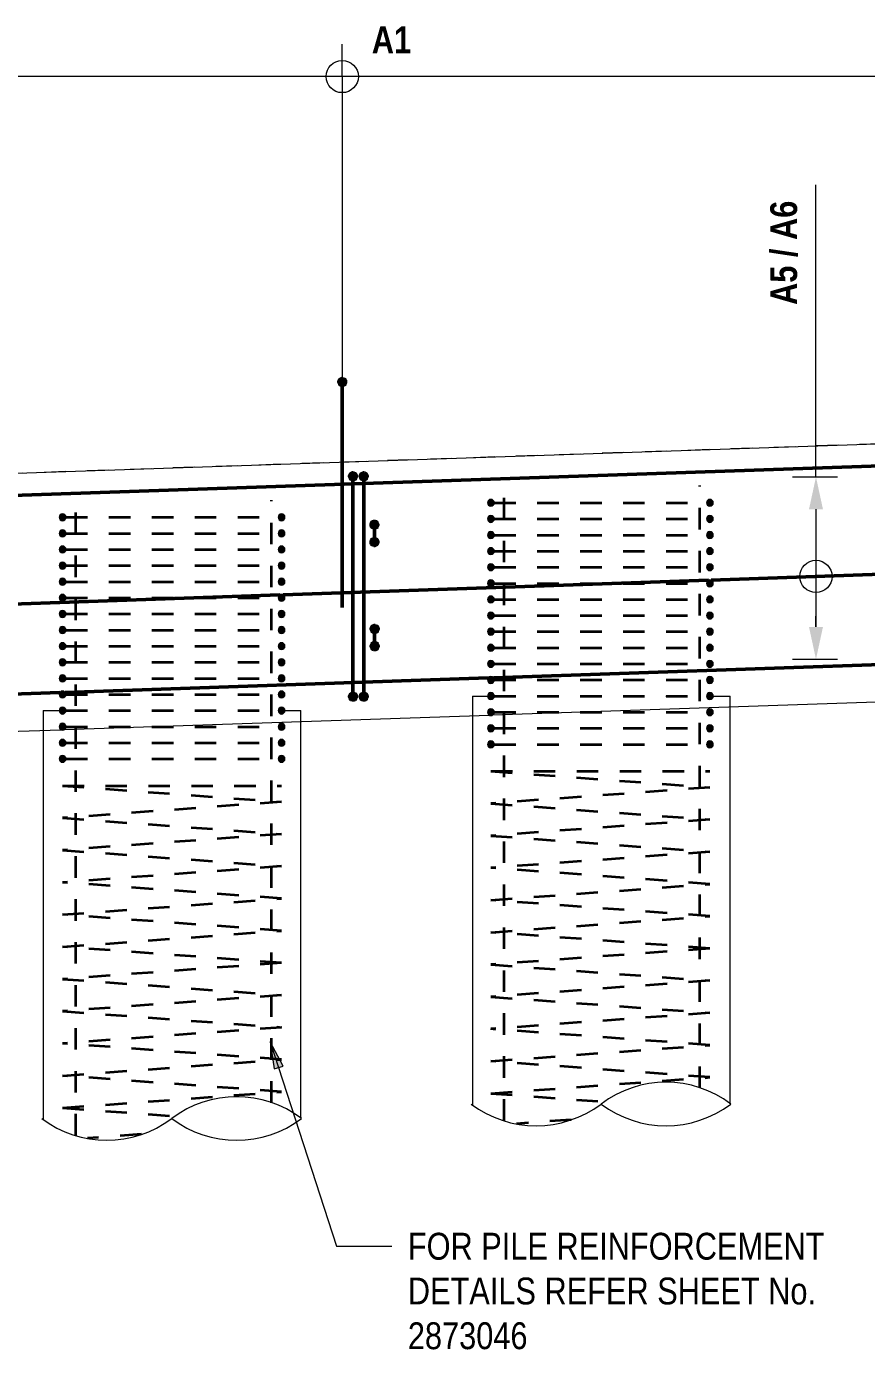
# Model space of a CAD drawing. Header units: metres. Extents: x 0 to 41, y -510 to 23.
# Drawn here: x 30.91 to 34.82, y 16.84 to 23 of the extents above; entities that cross this region are included whole.
import ezdxf

# ---------------------------------------------------------------- set-up
doc = ezdxf.new("R2010")
doc.units = ezdxf.units.M
doc.linetypes.add('JacobsCenter', pattern=[0.015, 0.009, -0.0015, 0.003, -0.0015])
doc.linetypes.add('JacobsDash', pattern=[0.0045, 0.003, -0.0015])
for name, color, linetype, lineweight in [('A-ANNO-NOTE', 7, 'Continuous', 9), ('A-DETL', 7, 'Continuous', 13), ('A-DETL-GENF', 7, 'Continuous', 9), ('G-ANNO-TEXT', 7, 'Continuous', 9), ('S-BEAM', 7, 'Continuous', 50), ('S-BEAM-HDLN', 7, 'JacobsDash', 18), ('S-FNDN', 7, 'Continuous', 50), ('S-FNDN-HDLN', 7, 'JacobsDash', 18)]:
    doc.layers.add(name, color=color, linetype=linetype, lineweight=lineweight)
doc.styles.add('Arial Narrow_5', font='ARIALN.TTF', dxfattribs={"height": 0.125})
doc.styles.add('Arial Narrow_B_2', font='ARIALNB.TTF', dxfattribs={"height": 0.125})

# ---------------------------------------------------------------- blocks, each defined once
blk = doc.blocks.new('01_SFO_FRP_Pile_CastInPlace_CS_BR08 - CAST-IN-PLACE PILE - 1200-8661146-DRG-2873071 - ABUTMENT A1 REINFORCEMENT ELEVATION')
at = {"layer": 'S-FNDN', "lineweight": 13}
for p, q in [((1106.8323, 19.7912), (1106.8323, 17.9785)), ((1108.0323, 17.985), (1108.0323, 19.8322))]:
    blk.add_line(p, q, dxfattribs=at)
at = {"layer": 'S-FNDN-HDLN', "lineweight": 13}
for p, q in [((1106.8323, 19.8821), (1106.8323, 19.7912)), ((1106.8323, 19.8821), (1106.9007, 19.8821)), ((1106.9331, 19.8821), (1107.9227, 19.8821)), ((1107.9543, 19.8821), (1108.0125, 19.8821)), ((1108.0125, 19.8821), (1108.0323, 19.8821)), ((1108.0323, 19.8322), (1108.0323, 19.8821))]:
    blk.add_line(p, q, dxfattribs=at)
blk = doc.blocks.new('01_SFO_FRP_Pile_CastInPlace_CS_BR08 - CAST-IN-PLACE PILE - 1200-8661166-DRG-2873071 - ABUTMENT A1 REINFORCEMENT ELEVATION')
at = {"layer": 'S-FNDN', "lineweight": 13}
for p, q in [((1104.8323, 19.7228), (1104.8323, 17.9111)), ((1106.0323, 17.9176), (1106.0323, 19.7638))]:
    blk.add_line(p, q, dxfattribs=at)
at = {"layer": 'S-FNDN-HDLN', "lineweight": 13}
for p, q in [((1104.8323, 19.8147), (1104.8323, 19.7228)), ((1104.8323, 19.8147), (1104.9052, 19.8147)), ((1104.9382, 19.8147), (1105.9275, 19.8147)), ((1105.9595, 19.8147), (1106.0125, 19.8147)), ((1106.0125, 19.8147), (1106.0323, 19.8147)), ((1106.0323, 19.7639), (1106.0323, 19.8147))]:
    blk.add_line(p, q, dxfattribs=at)
blk = doc.blocks.new('03_SFR_ACS_Abutment_BR08_Retaining wall CS - ABUTMENT SOUTH WEST_B08-7985321-DRG-2873071 - ABUTMENT A1 REINFORCEMENT ELEVATION')
at = {"layer": 'S-BEAM', "lineweight": 13}
for p, q in [((1102.3524, 20.8387), (1112.332, 21.1799)), ((1106.927, 19.7944), (1108.9104, 19.8622)), ((1104.9307, 19.7261), (1106.9088, 19.7938)), ((1102.9321, 19.6578), (1104.9149, 19.7256))]:
    blk.add_line(p, q, dxfattribs=at)
blk = doc.blocks.new('Repeating Detail - N32-7932625-DRG-2873071 - ABUTMENT A1 REINFORCEMENT ELEVATION')
at = {"layer": 'A-DETL-GENF'}
blk.add_hatch(color=256, dxfattribs=at).paths.add_polyline_path([(1106.3262, 20.8898), (1106.3303, 20.8906), (1106.334, 20.8925), (1106.3371, 20.8952), (1106.3395, 20.8987), (1106.3408, 20.9027), (1106.3411, 20.9068), (1106.3402, 20.9109), (1106.3384, 20.9147), (1106.3356, 20.9178), (1106.3321, 20.9201), (1106.3282, 20.9214), (1106.324, 20.9217), (1106.3199, 20.9209), (1106.3162, 20.919), (1106.313, 20.9163), (1106.3107, 20.9128), (1106.3094, 20.9088), (1106.3091, 20.9047), (1106.31, 20.9006), (1106.3118, 20.8968), (1106.3146, 20.8937), (1106.3181, 20.8914), (1106.322, 20.89)])
at = {"layer": 'A-DETL-GENF', "lineweight": 50}
for start, end in [(78.87318, 258.87318), (258.87318, 78.87318)]:
    blk.add_arc((1106.3251, 20.9057), 0.016, start, end, dxfattribs=at)
blk = doc.blocks.new('T2DExtentArrowReinf2 - Extent-8101329-DRG-2873071 - ABUTMENT A1 REINFORCEMENT ELEVATION')
at = {"layer": 'A-DETL-GENF'}
for p, q in [((1108.4416, 20.9022), (1108.3216, 20.9022)), ((1108.4316, 20.7522), (1108.4316, 20.2038)), ((1108.3216, 20.0538), (1108.4316, 20.0538))]:
    blk.add_line(p, q, dxfattribs=at)
blk = doc.blocks.new('T2DExtentArrowReinf2 - Extent-7964089-DRG-2873071 - ABUTMENT A1 REINFORCEMENT ELEVATION')
at = {"layer": 'A-DETL-GENF'}
for p, q in [((1112.1331, 22.7667), (1102.5807, 22.7667)), ((1106.2251, 22.7667), (1106.2251, 21.2782))]:
    blk.add_line(p, q, dxfattribs=at)
blk = doc.blocks.new('S_Det_Reinf_Bar Section_2D Grey - N32-6361576-DRG-2873071 - ABUTMENT A1 REINFORCEMENT ELEVATION')
at = {"layer": 'A-DETL-GENF', "true_color": 0x808080}
blk.add_hatch(color=8, dxfattribs=at).paths.add_polyline_path([(1110.9223, 19.7778), (1110.9265, 19.7783), (1110.9303, 19.7799), (1110.9336, 19.7824), (1110.9362, 19.7858), (1110.9378, 19.7896), (1110.9383, 19.7938), (1110.9378, 19.7979), (1110.9362, 19.8018), (1110.9336, 19.8051), (1110.9303, 19.8076), (1110.9265, 19.8092), (1110.9223, 19.8098), (1110.9182, 19.8092), (1110.9143, 19.8076), (1110.911, 19.8051), (1110.9085, 19.8018), (1110.9069, 19.7979), (1110.9063, 19.7938), (1110.9069, 19.7896), (1110.9085, 19.7858), (1110.911, 19.7824), (1110.9143, 19.7799), (1110.9182, 19.7783)])
at = {"layer": 'A-DETL-GENF', "color": 8, "lineweight": 18, "true_color": 0x808080}
for start, end in [(0, 180), (180, 0)]:
    blk.add_arc((1110.9223, 19.7938), 0.016, start, end, dxfattribs=at)
blk = doc.blocks.new('S_Det_Reinf_Bar Section_2D Grey - N32-6361679-DRG-2873071 - ABUTMENT A1 REINFORCEMENT ELEVATION')
at = {"layer": 'A-DETL-GENF', "true_color": 0x808080}
blk.add_hatch(color=8, dxfattribs=at).paths.add_polyline_path([(1111.9423, 19.7778), (1111.9465, 19.7783), (1111.9503, 19.7799), (1111.9536, 19.7824), (1111.9562, 19.7858), (1111.9578, 19.7896), (1111.9583, 19.7938), (1111.9578, 19.7979), (1111.9562, 19.8018), (1111.9536, 19.8051), (1111.9503, 19.8076), (1111.9465, 19.8092), (1111.9423, 19.8098), (1111.9382, 19.8092), (1111.9343, 19.8076), (1111.931, 19.8051), (1111.9285, 19.8018), (1111.9269, 19.7979), (1111.9263, 19.7938), (1111.9269, 19.7896), (1111.9285, 19.7858), (1111.931, 19.7824), (1111.9343, 19.7799), (1111.9382, 19.7783)])
at = {"layer": 'A-DETL-GENF', "color": 8, "lineweight": 18, "true_color": 0x808080}
for start, end in [(0, 180), (180, 0)]:
    blk.add_arc((1111.9423, 19.7938), 0.016, start, end, dxfattribs=at)
blk = doc.blocks.new('S_Det_Reinf_Bar Section_2D Grey - N32-V25-DRG-2873071 - ABUTMENT A1 REINFORCEMENT ELEVATION')
at = {"layer": 'A-DETL-GENF', "true_color": 0x808080}
blk.add_hatch(color=8, dxfattribs=at).paths.add_polyline_path([(1104.9223, 19.6487), (1104.9265, 19.6492), (1104.9303, 19.6508), (1104.9336, 19.6534), (1104.9362, 19.6567), (1104.9378, 19.6605), (1104.9383, 19.6647), (1104.9378, 19.6688), (1104.9362, 19.6727), (1104.9336, 19.676), (1104.9303, 19.6785), (1104.9265, 19.6801), (1104.9223, 19.6807), (1104.9182, 19.6801), (1104.9143, 19.6785), (1104.911, 19.676), (1104.9085, 19.6727), (1104.9069, 19.6688), (1104.9063, 19.6646), (1104.9069, 19.6605), (1104.9085, 19.6567), (1104.911, 19.6534), (1104.9143, 19.6508), (1104.9182, 19.6492)])
at = {"layer": 'A-DETL-GENF', "color": 8, "lineweight": 18, "true_color": 0x808080}
for start, end in [(0, 180), (180, 0)]:
    blk.add_arc((1104.9223, 19.6647), 0.016, start, end, dxfattribs=at)
blk = doc.blocks.new('S_Det_Reinf_Bar Section_2D Grey - N32-V26-DRG-2873071 - ABUTMENT A1 REINFORCEMENT ELEVATION')
at = {"layer": 'A-DETL-GENF', "true_color": 0x808080}
blk.add_hatch(color=8, dxfattribs=at).paths.add_polyline_path([(1104.9223, 20.0237), (1104.9265, 20.0242), (1104.9303, 20.0258), (1104.9336, 20.0284), (1104.9362, 20.0317), (1104.9378, 20.0355), (1104.9383, 20.04), (1104.9378, 20.0438), (1104.9362, 20.0477), (1104.9336, 20.051), (1104.9303, 20.0535), (1104.9265, 20.0551), (1104.9223, 20.0557), (1104.9182, 20.0551), (1104.9143, 20.0535), (1104.911, 20.051), (1104.9085, 20.0477), (1104.9069, 20.0438), (1104.9063, 20.0397), (1104.9069, 20.0355), (1104.9085, 20.0317), (1104.911, 20.0284), (1104.9143, 20.0258), (1104.9182, 20.0242)])
at = {"layer": 'A-DETL-GENF', "color": 8, "lineweight": 18, "true_color": 0x808080}
for start, end in [(0, 180), (180, 0)]:
    blk.add_arc((1104.9223, 20.0397), 0.016, start, end, dxfattribs=at)
blk = doc.blocks.new('S_Det_Reinf_Bar Section_2D Grey - N32-V27-DRG-2873071 - ABUTMENT A1 REINFORCEMENT ELEVATION')
at = {"layer": 'A-DETL-GENF', "true_color": 0x808080}
blk.add_hatch(color=8, dxfattribs=at).paths.add_polyline_path([(1105.9423, 20.0237), (1105.9465, 20.0242), (1105.9503, 20.0258), (1105.9536, 20.0284), (1105.9562, 20.0317), (1105.9578, 20.0355), (1105.9583, 20.04), (1105.9578, 20.0438), (1105.9557, 20.0484), (1105.9536, 20.051), (1105.9503, 20.0535), (1105.9465, 20.0551), (1105.9423, 20.0557), (1105.9382, 20.0551), (1105.9343, 20.0535), (1105.931, 20.051), (1105.9285, 20.0477), (1105.9269, 20.0438), (1105.9263, 20.0397), (1105.9269, 20.0355), (1105.9285, 20.0317), (1105.931, 20.0284), (1105.9343, 20.0258), (1105.9382, 20.0242)])
at = {"layer": 'A-DETL-GENF', "color": 8, "lineweight": 18, "true_color": 0x808080}
for start, end in [(0, 180), (180, 0)]:
    blk.add_arc((1105.9423, 20.0397), 0.016, start, end, dxfattribs=at)
blk = doc.blocks.new('CS_DET_Pile-Column_BreakLine - CS_Tubular BreakLine-8101022-DRG-2873071 - ABUTMENT A1 REINFORCEMENT ELEVATION')
at = {"layer": 'A-DETL-GENF', "lineweight": 18}
for centre, start, end in [((1105.7332, 17.5146), 52.95733, 127.04267), ((1105.1282, 18.3162), 232.95733, 307.04267), ((1105.7332, 18.3162), 232.95733, 307.04267)]:
    blk.add_arc(centre, 0.5021, start, end, dxfattribs=at)
blk = doc.blocks.new('S_Det_Reinf_Bar Section_2D Grey - N32-V28-DRG-2873071 - ABUTMENT A1 REINFORCEMENT ELEVATION')
at = {"layer": 'A-DETL-GENF', "true_color": 0x808080}
blk.add_hatch(color=8, dxfattribs=at).paths.add_polyline_path([(1106.9175, 20.0911), (1106.9216, 20.0916), (1106.9255, 20.0932), (1106.9288, 20.0958), (1106.9313, 20.0991), (1106.9329, 20.1029), (1106.9333, 20.1082), (1106.9329, 20.1112), (1106.9313, 20.1151), (1106.9288, 20.1184), (1106.9255, 20.1209), (1106.9216, 20.1225), (1106.9175, 20.1231), (1106.9133, 20.1225), (1106.9095, 20.1209), (1106.9062, 20.1184), (1106.9036, 20.1151), (1106.902, 20.1112), (1106.9015, 20.1071), (1106.902, 20.1029), (1106.9036, 20.0991), (1106.9062, 20.0958), (1106.9095, 20.0932), (1106.9133, 20.0916)])
at = {"layer": 'A-DETL-GENF', "color": 8, "lineweight": 18, "true_color": 0x808080}
for start, end in [(0, 180), (180, 0)]:
    blk.add_arc((1106.9175, 20.1071), 0.016, start, end, dxfattribs=at)
blk = doc.blocks.new('S_Det_Reinf_Bar Section_2D Grey - N32-V29-DRG-2873071 - ABUTMENT A1 REINFORCEMENT ELEVATION')
at = {"layer": 'A-DETL-GENF', "true_color": 0x808080}
blk.add_hatch(color=8, dxfattribs=at).paths.add_polyline_path([(1107.9375, 20.0911), (1107.9416, 20.0916), (1107.9455, 20.0932), (1107.9488, 20.0958), (1107.9513, 20.0991), (1107.9529, 20.1029), (1107.9533, 20.1082), (1107.9529, 20.1112), (1107.9513, 20.1151), (1107.9488, 20.1184), (1107.9455, 20.1209), (1107.9416, 20.1225), (1107.9375, 20.1231), (1107.9333, 20.1225), (1107.9295, 20.1209), (1107.9262, 20.1184), (1107.9236, 20.1151), (1107.922, 20.1112), (1107.9215, 20.1071), (1107.922, 20.1029), (1107.9236, 20.0991), (1107.9262, 20.0958), (1107.9295, 20.0932), (1107.934, 20.0915)])
at = {"layer": 'A-DETL-GENF', "color": 8, "lineweight": 18, "true_color": 0x808080}
for start, end in [(0, 180), (180, 0)]:
    blk.add_arc((1107.9375, 20.1071), 0.016, start, end, dxfattribs=at)
blk = doc.blocks.new('CS_DET_Pile-Column_BreakLine - CS_Tubular BreakLine-8100975-DRG-2873071 - ABUTMENT A1 REINFORCEMENT ELEVATION')
at = {"layer": 'A-DETL-GENF', "lineweight": 18}
for centre, start, end in [((1107.7332, 17.582), 52.95733, 127.04267), ((1107.1282, 18.3836), 232.95733, 307.04267), ((1107.7332, 18.3836), 232.95733, 307.04267)]:
    blk.add_arc(centre, 0.5021, start, end, dxfattribs=at)

msp = doc.modelspace()

# ---------------------------------------------------------------- hatches: boundary and pattern name
at = {"layer": 'A-ANNO-NOTE'}
for points in [[(34.5506, 20.7522), (34.6156, 20.7522), (34.5831, 20.9022), (34.5737, 20.859)], [(34.5831, 20.0538), (34.6156, 20.2038), (34.5506, 20.2038)]]:
    msp.add_hatch(color=256, dxfattribs=at).paths.add_polyline_path(points)
at = {"layer": 'G-ANNO-TEXT'}
msp.add_hatch(color=256, dxfattribs=at).paths.add_polyline_path([(32.0414, 18.2718), (32.059, 18.1461), (32.1009, 18.1597)])

# ---------------------------------------------------------------- linework, layer by layer
at = {"layer": 'A-ANNO-NOTE'}
for p, q in [((32.3765, 22.7672), (32.3765, 22.9172)), ((34.6831, 20.9022), (34.4831, 20.9022)), ((34.5831, 20.7522), (34.5831, 20.7022)), ((34.5831, 20.2038), (34.5831, 20.2538)), ((34.4831, 20.0538), (34.6831, 20.0538))]:
    msp.add_line(p, q, dxfattribs=at)
for centre in [(32.3765, 22.7667), (32.3765, 22.7667), (34.5831, 20.4392)]:
    msp.add_circle(centre, 0.075, dxfattribs=at)
at = {"layer": 'A-DETL', "lineweight": 9}
msp.add_line((34.5831, 20.9022), (34.5831, 22.2622), dxfattribs=at)
at = {"layer": 'A-DETL', "lineweight": 50}
for p, q in [((32.3765, 21.3449), (32.3765, 20.2949)), ((38.3301, 21.0719), (28.6224, 20.74)), ((32.4265, 20.9057), (32.4265, 19.8799)), ((32.4765, 20.9057), (32.4765, 19.8799)), ((32.5265, 20.6799), (32.5265, 20.6199)), ((36.0806, 20.49), (34.0942, 20.4221)), ((34.0827, 20.4217), (32.1008, 20.3539)), ((32.0856, 20.3534), (28.6224, 20.235)), ((32.5275, 20.179), (32.5275, 20.1349)), ((35.0554, 20.0349), (33.081, 19.9674)), ((33.0562, 19.9666), (31.0864, 19.8992)), ((31.0604, 19.8984), (28.6224, 19.815))]:
    msp.add_line(p, q, dxfattribs=at)
at = {"layer": 'A-DETL', "linetype": 'JacobsCenter'}
msp.add_line((38.484, 21.1799), (28.5038, 20.8387), dxfattribs=at)
at = {"layer": 'A-DETL', "color": 8, "linetype": 'JacobsDash', "lineweight": 35, "true_color": 0x808080}
for p, q in [((33.1315, 17.9051), (33.1315, 20.8821)), ((34.0415, 18.0579), (34.0415, 20.8621)), ((31.1364, 17.8363), (31.1364, 20.8147)), ((32.0464, 17.989), (32.0464, 20.7947)), ((33.0849, 20.7821), (34.0729, 20.7821)), ((31.0898, 20.7147), (32.0778, 20.7147)), ((33.0849, 20.7071), (34.0729, 20.7071)), ((31.0898, 20.6397), (32.0778, 20.6397)), ((33.0849, 20.6321), (34.0729, 20.6321)), ((31.0898, 20.5647), (32.0778, 20.5647)), ((33.0849, 20.5571), (34.0729, 20.5571)), ((31.0898, 20.4897), (32.0778, 20.4897)), ((33.0849, 20.4821), (34.0729, 20.4821)), ((31.0898, 20.4147), (32.0778, 20.4147)), ((33.0849, 20.4071), (34.0729, 20.4071)), ((31.0898, 20.3397), (32.0778, 20.3397)), ((33.0849, 20.3321), (34.0729, 20.3321)), ((31.0898, 20.2647), (32.0778, 20.2647)), ((33.0849, 20.2571), (34.0729, 20.2571)), ((31.0898, 20.1897), (32.0778, 20.1897)), ((33.0849, 20.1821), (34.0729, 20.1821)), ((31.0898, 20.1147), (32.0778, 20.1147)), ((33.0849, 20.1071), (34.0729, 20.1071)), ((31.0898, 20.0397), (32.0778, 20.0397)), ((33.0849, 20.0321), (34.0729, 20.0321)), ((31.0898, 19.9647), (32.0778, 19.9647)), ((33.0849, 19.9571), (34.0729, 19.9571)), ((31.0898, 19.8897), (32.0778, 19.8897)), ((33.0849, 19.8821), (34.0729, 19.8821)), ((31.0898, 19.8147), (32.0778, 19.8147)), ((33.0849, 19.8071), (34.0729, 19.8071)), ((31.0898, 19.7397), (32.0778, 19.7397)), ((33.0849, 19.7321), (34.0729, 19.7321)), ((31.0898, 19.6647), (32.0778, 19.6647)), ((33.0849, 19.6571), (34.0729, 19.6571)), ((31.0898, 19.5897), (32.0778, 19.5897)), ((33.0689, 19.5321), (34.0889, 19.4571)), ((33.0689, 19.5321), (34.0889, 19.5321)), ((31.0738, 19.4647), (32.0938, 19.3897)), ((31.0738, 19.4647), (32.0938, 19.4647)), ((34.0889, 19.4571), (33.0689, 19.3821)), ((32.0938, 19.3897), (31.0738, 19.3147)), ((33.0689, 19.3821), (34.0889, 19.3071)), ((31.0738, 19.3147), (32.0938, 19.2397)), ((34.0889, 19.3071), (33.0689, 19.2321)), ((32.0938, 19.2397), (31.0738, 19.1647)), ((33.0689, 19.2321), (34.0889, 19.1571)), ((31.0738, 19.1647), (32.0938, 19.0897)), ((34.0889, 19.1571), (33.0689, 19.0821)), ((32.0938, 19.0897), (31.0738, 19.0147)), ((34.0889, 19.0071), (33.0689, 19.0821)), ((32.0938, 18.9397), (31.0738, 19.0147)), ((33.0689, 18.9321), (34.0889, 19.0071)), ((31.0738, 18.8647), (32.0938, 18.9397)), ((34.0889, 18.8571), (33.0689, 18.9321)), ((32.0938, 18.7897), (31.0738, 18.8647)), ((33.0689, 18.7821), (34.0889, 18.8571)), ((31.0738, 18.7147), (32.0938, 18.7897)), ((34.0889, 18.7071), (33.0689, 18.7821)), ((32.0938, 18.6397), (31.0738, 18.7147)), ((34.0889, 18.7071), (33.0689, 18.6321)), ((32.0938, 18.6397), (31.0738, 18.5647)), ((33.0689, 18.6321), (34.0889, 18.5571)), ((31.0738, 18.5647), (32.0938, 18.4897)), ((34.0889, 18.5571), (33.0689, 18.4821)), ((32.0938, 18.4897), (31.0738, 18.4147)), ((33.0689, 18.4821), (34.0889, 18.4071)), ((31.0738, 18.4147), (32.0938, 18.3397)), ((34.0889, 18.4071), (33.0689, 18.3321)), ((32.0938, 18.3397), (31.0738, 18.2647)), ((34.0889, 18.2571), (33.0689, 18.3321)), ((32.0938, 18.1897), (31.0738, 18.2647)), ((33.0689, 18.1821), (34.0889, 18.2571)), ((31.0738, 18.1147), (32.0938, 18.1897)), ((34.0889, 18.1071), (33.0689, 18.1821)), ((32.0938, 18.0397), (31.0738, 18.1147)), ((33.0689, 18.0321), (34.0889, 18.1071)), ((31.0738, 17.9647), (32.0938, 18.0397)), ((33.0689, 18.0321), (33.5981, 17.9932)), ((31.0738, 17.9647), (31.5986, 17.9261)), ((33.4429, 17.9096), (33.1877, 17.8908)), ((31.4413, 17.8417), (31.1894, 17.8232))]:
    msp.add_line(p, q, dxfattribs=at)
at = {"layer": 'A-DETL-GENF'}
for p, q in [((32.3765, 21.3449), (32.3962, 21.341)), ((32.4265, 20.9057), (32.4462, 20.9019)), ((32.4765, 20.9057), (32.4962, 20.9019)), ((32.5265, 20.6799), (32.5462, 20.676)), ((32.5265, 20.5995), (32.5462, 20.5957)), ((32.5275, 20.1949), (32.5471, 20.191)), ((32.5275, 20.1145), (32.5471, 20.1107)), ((32.4265, 19.8799), (32.4462, 19.876)), ((32.4765, 19.8799), (32.4962, 19.876))]:
    msp.add_line(p, q, dxfattribs=at)
at = {"layer": 'G-ANNO-TEXT'}
for p, q in [((32.0414, 18.2718), (32.059, 18.1461)), ((32.1009, 18.1597), (32.0414, 18.2718)), ((32.0414, 18.2718), (32.3499, 17.3206)), ((32.059, 18.1461), (32.1009, 18.1597)), ((32.3499, 17.3206), (32.6071, 17.3206))]:
    msp.add_line(p, q, dxfattribs=at)

# ---------------------------------------------------------------- block references
at = {"layer": 'A-DETL-GENF'}
for name, p in [('T2DExtentArrowReinf2 - Extent-7964089-DRG-2873071 - ABUTMENT A1 REINFORCEMENT ELEVATION', (-1073.8486, 0)), ('Repeating Detail - N32-7932625-DRG-2873071 - ABUTMENT A1 REINFORCEMENT ELEVATION', (-1073.9486, 0.4391)), ('Repeating Detail - N32-7932625-DRG-2873071 - ABUTMENT A1 REINFORCEMENT ELEVATION', (-1073.8986, 0)), ('Repeating Detail - N32-7932625-DRG-2873071 - ABUTMENT A1 REINFORCEMENT ELEVATION', (-1073.8486, 0)), ('T2DExtentArrowReinf2 - Extent-8101329-DRG-2873071 - ABUTMENT A1 REINFORCEMENT ELEVATION', (-1073.8486, 0)), ('Repeating Detail - N32-7932625-DRG-2873071 - ABUTMENT A1 REINFORCEMENT ELEVATION', (-1073.7986, -0.2259)), ('Repeating Detail - N32-7932625-DRG-2873071 - ABUTMENT A1 REINFORCEMENT ELEVATION', (-1073.7986, -0.3062)), ('Repeating Detail - N32-7932625-DRG-2873071 - ABUTMENT A1 REINFORCEMENT ELEVATION', (-1073.7976, -0.7109)), ('Repeating Detail - N32-7932625-DRG-2873071 - ABUTMENT A1 REINFORCEMENT ELEVATION', (-1073.7976, -0.7912)), ('Repeating Detail - N32-7932625-DRG-2873071 - ABUTMENT A1 REINFORCEMENT ELEVATION', (-1073.8986, -1.0259)), ('Repeating Detail - N32-7932625-DRG-2873071 - ABUTMENT A1 REINFORCEMENT ELEVATION', (-1073.8486, -1.0259)), ('CS_DET_Pile-Column_BreakLine - CS_Tubular BreakLine-8100975-DRG-2873071 - ABUTMENT A1 REINFORCEMENT ELEVATION', (-1073.8486, 0)), ('CS_DET_Pile-Column_BreakLine - CS_Tubular BreakLine-8101022-DRG-2873071 - ABUTMENT A1 REINFORCEMENT ELEVATION', (-1073.8486, 0))]:
    msp.add_blockref(name, p, dxfattribs=at)
at = {"layer": 'A-DETL-GENF', "color": 8, "true_color": 0x808080}
for name, p in [('S_Det_Reinf_Bar Section_2D Grey - N32-6361576-DRG-2873071 - ABUTMENT A1 REINFORCEMENT ELEVATION', (-1077.8534, 0.9883)), ('S_Det_Reinf_Bar Section_2D Grey - N32-6361679-DRG-2873071 - ABUTMENT A1 REINFORCEMENT ELEVATION', (-1077.8534, 0.9883)), ('S_Det_Reinf_Bar Section_2D Grey - N32-6361576-DRG-2873071 - ABUTMENT A1 REINFORCEMENT ELEVATION', (-1079.8486, 0.9209)), ('S_Det_Reinf_Bar Section_2D Grey - N32-6361679-DRG-2873071 - ABUTMENT A1 REINFORCEMENT ELEVATION', (-1079.8486, 0.9209)), ('S_Det_Reinf_Bar Section_2D Grey - N32-6361576-DRG-2873071 - ABUTMENT A1 REINFORCEMENT ELEVATION', (-1077.8534, 0.9133)), ('S_Det_Reinf_Bar Section_2D Grey - N32-6361679-DRG-2873071 - ABUTMENT A1 REINFORCEMENT ELEVATION', (-1077.8534, 0.9133)), ('S_Det_Reinf_Bar Section_2D Grey - N32-6361576-DRG-2873071 - ABUTMENT A1 REINFORCEMENT ELEVATION', (-1079.8486, 0.8459)), ('S_Det_Reinf_Bar Section_2D Grey - N32-6361679-DRG-2873071 - ABUTMENT A1 REINFORCEMENT ELEVATION', (-1079.8486, 0.8459)), ('S_Det_Reinf_Bar Section_2D Grey - N32-6361576-DRG-2873071 - ABUTMENT A1 REINFORCEMENT ELEVATION', (-1077.8534, 0.8383)), ('S_Det_Reinf_Bar Section_2D Grey - N32-6361679-DRG-2873071 - ABUTMENT A1 REINFORCEMENT ELEVATION', (-1077.8534, 0.8383)), ('S_Det_Reinf_Bar Section_2D Grey - N32-6361576-DRG-2873071 - ABUTMENT A1 REINFORCEMENT ELEVATION', (-1079.8486, 0.7709)), ('S_Det_Reinf_Bar Section_2D Grey - N32-6361679-DRG-2873071 - ABUTMENT A1 REINFORCEMENT ELEVATION', (-1079.8486, 0.7709)), ('S_Det_Reinf_Bar Section_2D Grey - N32-6361576-DRG-2873071 - ABUTMENT A1 REINFORCEMENT ELEVATION', (-1077.8534, 0.7633)), ('S_Det_Reinf_Bar Section_2D Grey - N32-6361679-DRG-2873071 - ABUTMENT A1 REINFORCEMENT ELEVATION', (-1077.8534, 0.7633)), ('S_Det_Reinf_Bar Section_2D Grey - N32-6361576-DRG-2873071 - ABUTMENT A1 REINFORCEMENT ELEVATION', (-1079.8486, 0.6959)), ('S_Det_Reinf_Bar Section_2D Grey - N32-6361679-DRG-2873071 - ABUTMENT A1 REINFORCEMENT ELEVATION', (-1079.8486, 0.6959)), ('S_Det_Reinf_Bar Section_2D Grey - N32-6361576-DRG-2873071 - ABUTMENT A1 REINFORCEMENT ELEVATION', (-1077.8534, 0.6883)), ('S_Det_Reinf_Bar Section_2D Grey - N32-6361679-DRG-2873071 - ABUTMENT A1 REINFORCEMENT ELEVATION', (-1077.8534, 0.6883)), ('S_Det_Reinf_Bar Section_2D Grey - N32-6361576-DRG-2873071 - ABUTMENT A1 REINFORCEMENT ELEVATION', (-1079.8486, 0.6209)), ('S_Det_Reinf_Bar Section_2D Grey - N32-6361679-DRG-2873071 - ABUTMENT A1 REINFORCEMENT ELEVATION', (-1079.8486, 0.6209)), ('S_Det_Reinf_Bar Section_2D Grey - N32-6361576-DRG-2873071 - ABUTMENT A1 REINFORCEMENT ELEVATION', (-1077.8534, 0.6133)), ('S_Det_Reinf_Bar Section_2D Grey - N32-6361679-DRG-2873071 - ABUTMENT A1 REINFORCEMENT ELEVATION', (-1077.8534, 0.6133)), ('S_Det_Reinf_Bar Section_2D Grey - N32-6361576-DRG-2873071 - ABUTMENT A1 REINFORCEMENT ELEVATION', (-1079.8486, 0.5459)), ('S_Det_Reinf_Bar Section_2D Grey - N32-6361679-DRG-2873071 - ABUTMENT A1 REINFORCEMENT ELEVATION', (-1079.8486, 0.5459)), ('S_Det_Reinf_Bar Section_2D Grey - N32-6361576-DRG-2873071 - ABUTMENT A1 REINFORCEMENT ELEVATION', (-1077.8534, 0.5383)), ('S_Det_Reinf_Bar Section_2D Grey - N32-6361679-DRG-2873071 - ABUTMENT A1 REINFORCEMENT ELEVATION', (-1077.8534, 0.5383)), ('S_Det_Reinf_Bar Section_2D Grey - N32-6361576-DRG-2873071 - ABUTMENT A1 REINFORCEMENT ELEVATION', (-1079.8486, 0.4709)), ('S_Det_Reinf_Bar Section_2D Grey - N32-6361679-DRG-2873071 - ABUTMENT A1 REINFORCEMENT ELEVATION', (-1079.8486, 0.4709)), ('S_Det_Reinf_Bar Section_2D Grey - N32-6361576-DRG-2873071 - ABUTMENT A1 REINFORCEMENT ELEVATION', (-1077.8534, 0.4633)), ('S_Det_Reinf_Bar Section_2D Grey - N32-6361679-DRG-2873071 - ABUTMENT A1 REINFORCEMENT ELEVATION', (-1077.8534, 0.4633)), ('S_Det_Reinf_Bar Section_2D Grey - N32-6361576-DRG-2873071 - ABUTMENT A1 REINFORCEMENT ELEVATION', (-1079.8486, 0.3959)), ('S_Det_Reinf_Bar Section_2D Grey - N32-6361679-DRG-2873071 - ABUTMENT A1 REINFORCEMENT ELEVATION', (-1079.8486, 0.3959)), ('S_Det_Reinf_Bar Section_2D Grey - N32-6361576-DRG-2873071 - ABUTMENT A1 REINFORCEMENT ELEVATION', (-1077.8534, 0.3883)), ('S_Det_Reinf_Bar Section_2D Grey - N32-6361679-DRG-2873071 - ABUTMENT A1 REINFORCEMENT ELEVATION', (-1077.8534, 0.3883)), ('S_Det_Reinf_Bar Section_2D Grey - N32-6361576-DRG-2873071 - ABUTMENT A1 REINFORCEMENT ELEVATION', (-1079.8486, 0.3209)), ('S_Det_Reinf_Bar Section_2D Grey - N32-6361679-DRG-2873071 - ABUTMENT A1 REINFORCEMENT ELEVATION', (-1079.8486, 0.3209)), ('S_Det_Reinf_Bar Section_2D Grey - N32-V28-DRG-2873071 - ABUTMENT A1 REINFORCEMENT ELEVATION', (-1073.8486, 0)), ('S_Det_Reinf_Bar Section_2D Grey - N32-V29-DRG-2873071 - ABUTMENT A1 REINFORCEMENT ELEVATION', (-1073.8486, 0)), ('S_Det_Reinf_Bar Section_2D Grey - N32-V26-DRG-2873071 - ABUTMENT A1 REINFORCEMENT ELEVATION', (-1073.8486, 0)), ('S_Det_Reinf_Bar Section_2D Grey - N32-V27-DRG-2873071 - ABUTMENT A1 REINFORCEMENT ELEVATION', (-1073.8486, 0)), ('S_Det_Reinf_Bar Section_2D Grey - N32-6361576-DRG-2873071 - ABUTMENT A1 REINFORCEMENT ELEVATION', (-1077.8534, 0.2383)), ('S_Det_Reinf_Bar Section_2D Grey - N32-6361679-DRG-2873071 - ABUTMENT A1 REINFORCEMENT ELEVATION', (-1077.8534, 0.2383)), ('S_Det_Reinf_Bar Section_2D Grey - N32-6361576-DRG-2873071 - ABUTMENT A1 REINFORCEMENT ELEVATION', (-1079.8486, 0.1709)), ('S_Det_Reinf_Bar Section_2D Grey - N32-6361679-DRG-2873071 - ABUTMENT A1 REINFORCEMENT ELEVATION', (-1079.8486, 0.1709)), ('S_Det_Reinf_Bar Section_2D Grey - N32-6361576-DRG-2873071 - ABUTMENT A1 REINFORCEMENT ELEVATION', (-1077.8534, 0.1633)), ('S_Det_Reinf_Bar Section_2D Grey - N32-6361679-DRG-2873071 - ABUTMENT A1 REINFORCEMENT ELEVATION', (-1077.8534, 0.1633)), ('S_Det_Reinf_Bar Section_2D Grey - N32-6361576-DRG-2873071 - ABUTMENT A1 REINFORCEMENT ELEVATION', (-1079.8486, 0.0959)), ('S_Det_Reinf_Bar Section_2D Grey - N32-6361679-DRG-2873071 - ABUTMENT A1 REINFORCEMENT ELEVATION', (-1079.8486, 0.0959)), ('S_Det_Reinf_Bar Section_2D Grey - N32-6361576-DRG-2873071 - ABUTMENT A1 REINFORCEMENT ELEVATION', (-1077.8534, 0.0883)), ('S_Det_Reinf_Bar Section_2D Grey - N32-6361679-DRG-2873071 - ABUTMENT A1 REINFORCEMENT ELEVATION', (-1077.8534, 0.0883)), ('S_Det_Reinf_Bar Section_2D Grey - N32-6361576-DRG-2873071 - ABUTMENT A1 REINFORCEMENT ELEVATION', (-1079.8486, 0.0209)), ('S_Det_Reinf_Bar Section_2D Grey - N32-6361679-DRG-2873071 - ABUTMENT A1 REINFORCEMENT ELEVATION', (-1079.8486, 0.0209)), ('S_Det_Reinf_Bar Section_2D Grey - N32-6361576-DRG-2873071 - ABUTMENT A1 REINFORCEMENT ELEVATION', (-1077.8534, 0.0133)), ('S_Det_Reinf_Bar Section_2D Grey - N32-6361679-DRG-2873071 - ABUTMENT A1 REINFORCEMENT ELEVATION', (-1077.8534, 0.0133)), ('S_Det_Reinf_Bar Section_2D Grey - N32-6361576-DRG-2873071 - ABUTMENT A1 REINFORCEMENT ELEVATION', (-1079.8486, -0.0541)), ('S_Det_Reinf_Bar Section_2D Grey - N32-6361679-DRG-2873071 - ABUTMENT A1 REINFORCEMENT ELEVATION', (-1079.8486, -0.0541)), ('S_Det_Reinf_Bar Section_2D Grey - N32-6361576-DRG-2873071 - ABUTMENT A1 REINFORCEMENT ELEVATION', (-1077.8534, -0.0617)), ('S_Det_Reinf_Bar Section_2D Grey - N32-6361679-DRG-2873071 - ABUTMENT A1 REINFORCEMENT ELEVATION', (-1077.8534, -0.0617)), ('S_Det_Reinf_Bar Section_2D Grey - N32-V25-DRG-2873071 - ABUTMENT A1 REINFORCEMENT ELEVATION', (-1073.8486, 0)), ('S_Det_Reinf_Bar Section_2D Grey - N32-6361679-DRG-2873071 - ABUTMENT A1 REINFORCEMENT ELEVATION', (-1079.8486, -0.1291)), ('S_Det_Reinf_Bar Section_2D Grey - N32-6361576-DRG-2873071 - ABUTMENT A1 REINFORCEMENT ELEVATION', (-1077.8534, -0.1367)), ('S_Det_Reinf_Bar Section_2D Grey - N32-6361679-DRG-2873071 - ABUTMENT A1 REINFORCEMENT ELEVATION', (-1077.8534, -0.1367)), ('S_Det_Reinf_Bar Section_2D Grey - N32-6361576-DRG-2873071 - ABUTMENT A1 REINFORCEMENT ELEVATION', (-1079.8486, -0.2041)), ('S_Det_Reinf_Bar Section_2D Grey - N32-6361679-DRG-2873071 - ABUTMENT A1 REINFORCEMENT ELEVATION', (-1079.8486, -0.2041))]:
    msp.add_blockref(name, p, dxfattribs=at)
at = {"layer": 'S-BEAM-HDLN', "color": 8, "lineweight": 13, "true_color": 0x808080}
msp.add_blockref('03_SFR_ACS_Abutment_BR08_Retaining wall CS - ABUTMENT SOUTH WEST_B08-7985321-DRG-2873071 - ABUTMENT A1 REINFORCEMENT ELEVATION', (-1073.8486, 0), dxfattribs=at)
at = {"layer": 'S-FNDN-HDLN', "lineweight": 13}
for name in ['01_SFO_FRP_Pile_CastInPlace_CS_BR08 - CAST-IN-PLACE PILE - 1200-8661146-DRG-2873071 - ABUTMENT A1 REINFORCEMENT ELEVATION', '01_SFO_FRP_Pile_CastInPlace_CS_BR08 - CAST-IN-PLACE PILE - 1200-8661166-DRG-2873071 - ABUTMENT A1 REINFORCEMENT ELEVATION']:
    msp.add_blockref(name, (-1073.8486, 0), dxfattribs=at)

# ---------------------------------------------------------------- texts
at = {"layer": 'G-ANNO-TEXT', "insert": (32.5143, 22.9999), "char_height": 0.125, "attachment_point": 1, "style": 'Arial Narrow_B_2', "bg_fill": 3, "box_fill_scale": 1, "bg_fill_color": 256, "bg_fill_true_color": 13158600, "bg_fill_transparency": 0}
msp.add_mtext('A1', dxfattribs=at)
at = {"layer": 'G-ANNO-TEXT', "char_height": 0.125, "attachment_point": 1, "style": 'Arial Narrow_5', "bg_fill": 3, "box_fill_scale": 1, "bg_fill_color": 256, "bg_fill_transparency": 0}
for s, insert in [('FOR PILE REINFORCEMENT ', (32.6821, 17.3831)), ('DETAILS REFER SHEET No. ', (32.6821, 17.1747)), ('2873046', (32.6821, 16.9664))]:
    msp.add_mtext(s, dxfattribs=dict(at, insert=insert))

# ---------------------------------------------------------------- next in the draw order: texts
at = {"layer": 'G-ANNO-TEXT', "insert": (34.3702, 21.7033), "char_height": 0.125, "attachment_point": 1, "rotation": 90, "style": 'Arial Narrow_B_2', "bg_fill": 3, "box_fill_scale": 1, "bg_fill_color": 256, "bg_fill_true_color": 13158600, "bg_fill_transparency": 0}
msp.add_mtext('A5 / A6', dxfattribs=at)

doc.saveas('drawing.dxf')
